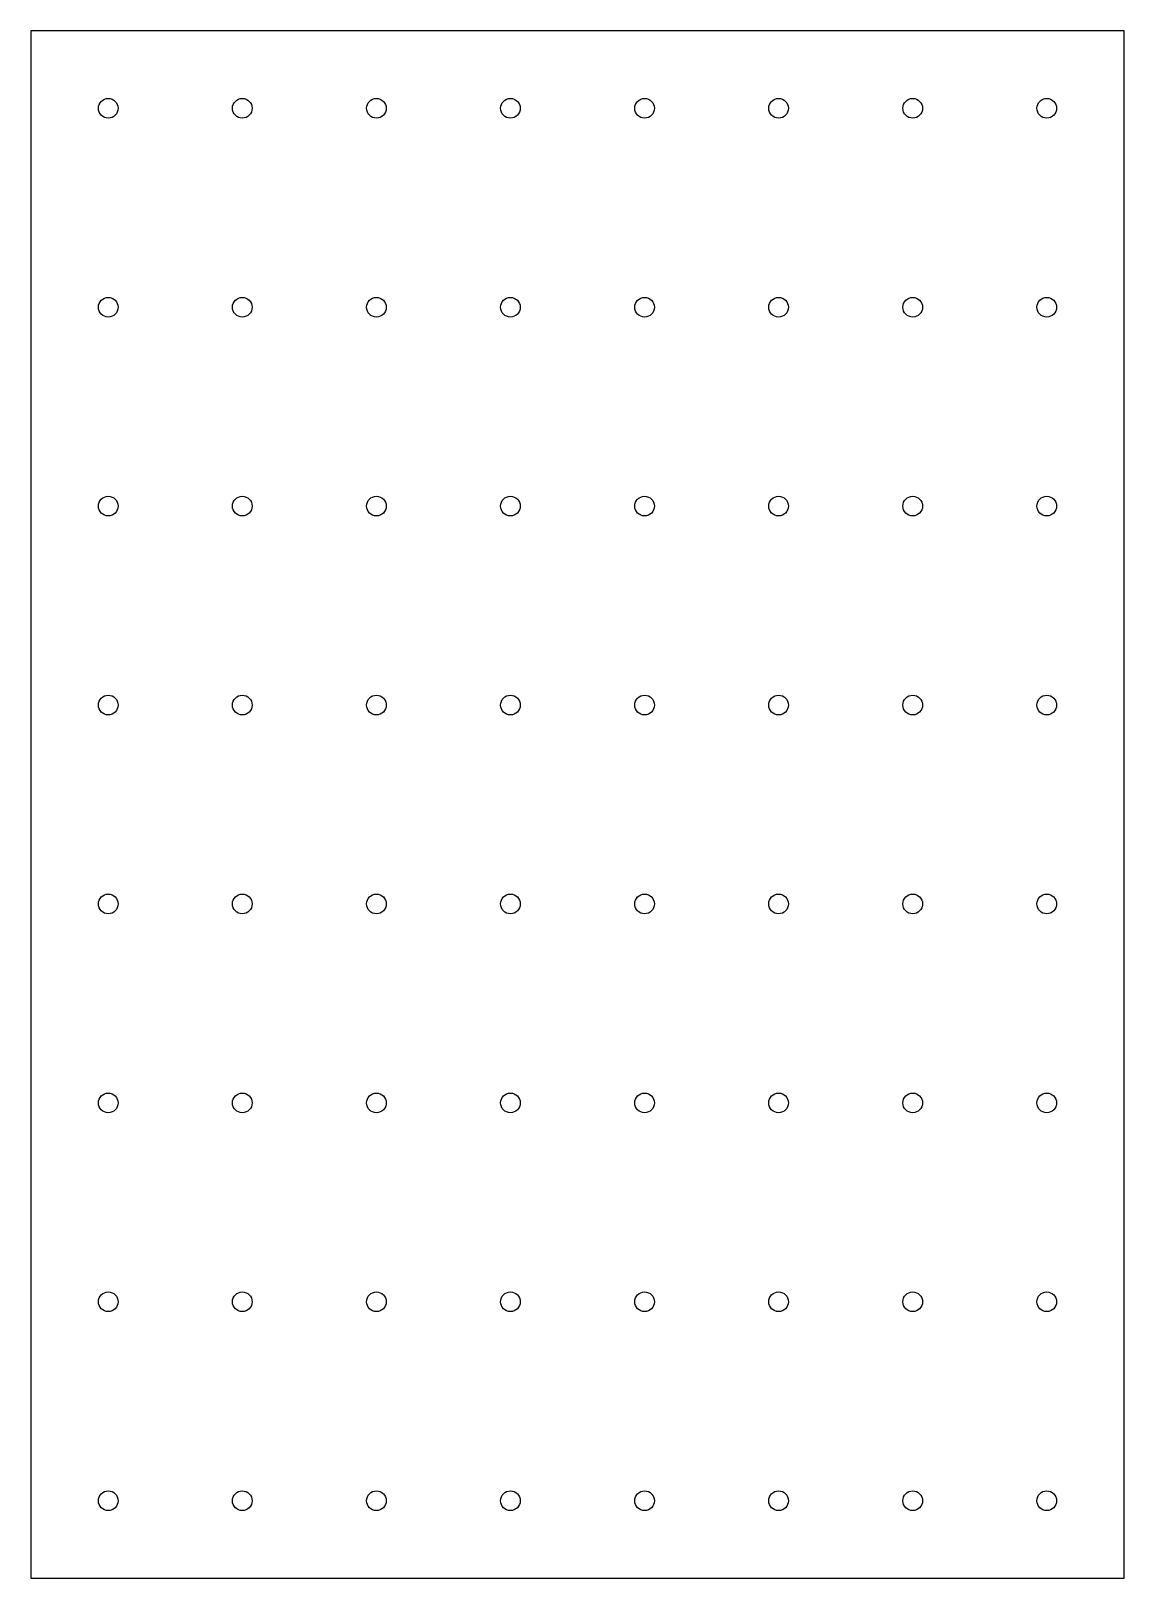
# Model space of a CAD drawing. Header units: millimetres. Extents: x 1721 to 1971, y 113 to 467.
import ezdxf

# ---------------------------------------------------------------- set-up
doc = ezdxf.new("R2010")
doc.units = ezdxf.units.MM
doc.header["$MEASUREMENT"] = 0
doc.layers.add('Défaut', color=18, linetype='Continuous', true_color=0x000000)

msp = doc.modelspace()

# ---------------------------------------------------------------- linework, layer by layer
at = {"layer": 'Défaut'}
msp.add_lwpolyline([(1721.47, 113.15), (1971.47, 113.15), (1971.47, 466.76), (1721.47, 466.76)], close=True, dxfattribs=at)
for centre in [(1739.15, 449.08), (1769.81, 449.08), (1800.48, 449.08), (1831.14, 449.08), (1861.8, 449.08), (1892.46, 449.08), (1923.13, 449.08), (1953.79, 449.08), (1739.15, 403.62), (1769.81, 403.62), (1800.48, 403.62), (1831.14, 403.62), (1861.8, 403.62), (1892.46, 403.62), (1923.13, 403.62), (1953.79, 403.62), (1739.15, 358.15), (1769.81, 358.15), (1800.48, 358.15), (1831.14, 358.15), (1861.8, 358.15), (1892.46, 358.15), (1923.13, 358.15), (1953.79, 358.15), (1739.15, 312.69), (1769.81, 312.69), (1800.48, 312.69), (1831.14, 312.69), (1861.8, 312.69), (1892.46, 312.69), (1923.13, 312.69), (1953.79, 312.69), (1739.15, 267.23), (1769.81, 267.23), (1800.48, 267.23), (1831.14, 267.23), (1861.8, 267.23), (1892.46, 267.23), (1923.13, 267.23), (1953.79, 267.23), (1739.15, 221.76), (1769.81, 221.76), (1800.48, 221.76), (1831.14, 221.76), (1861.8, 221.76), (1892.46, 221.76), (1923.13, 221.76), (1953.79, 221.76), (1739.15, 176.3), (1769.81, 176.3), (1800.48, 176.3), (1831.14, 176.3), (1861.8, 176.3), (1892.46, 176.3), (1923.13, 176.3), (1953.79, 176.3), (1739.15, 130.83), (1769.81, 130.83), (1800.48, 130.83), (1831.14, 130.83), (1861.8, 130.83), (1892.46, 130.83), (1923.13, 130.83), (1953.79, 130.83)]:
    msp.add_circle(centre, 2.25, dxfattribs=at)

doc.saveas('drawing.dxf')
